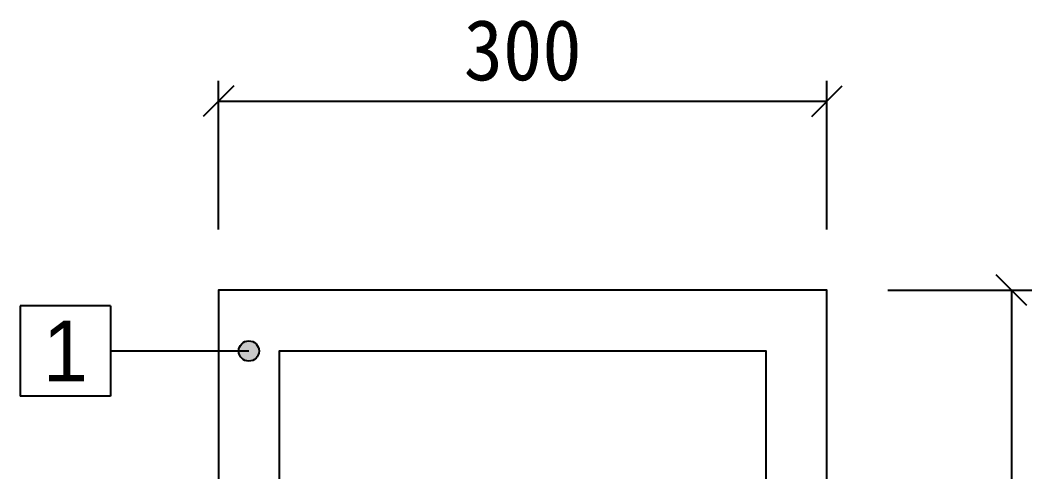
# Model space of a CAD drawing. Header units: millimetres. Extents: x 0 to 84100, y 0 to 29700.
# Drawn here: x 59944 to 62936, y 15006 to 16342 of the extents above; entities that cross this region are included whole.
import ezdxf
from ezdxf.enums import TextEntityAlignment as Align

# ---------------------------------------------------------------- set-up
doc = ezdxf.new("R2010")
doc.units = ezdxf.units.MM
doc.header["$LTSCALE"] = 1000
doc.layers.add('KEC-TEXT', color=6, linetype='Continuous')
doc.styles.add('나눔고딕', font='')
doc.styles.add('돋움체', font='')
doc.styles.get('나눔고딕').set_extended_font_data('나눔고딕')
doc.styles.get('돋움체').set_extended_font_data('DotumChe')

# ---------------------------------------------------------------- blocks, each defined once
blk = doc.blocks.new('_Oblique')
at = {"color": 0, "linetype": 'ByBlock', "lineweight": -2}
blk.add_line((-0.5, -0.5), (0.5, 0.5), dxfattribs=at)
blk = doc.blocks.new('*U25')
h = blk.add_hatch(color=0)
h.dxf.hatch_style = 1
h.paths.add_polyline_path([(117.75, 22.25, -1), (107.73, 22.25, -1)])
at = {"color": 0}
for p, q in [((0, 44.5), (0, 0)), ((44.5, 44.5), (0, 44.5)), ((44.5, 44.5), (44.5, 0)), ((112.74, 22.25), (44.5, 22.25)), ((44.5, 0), (0, 0))]:
    blk.add_line(p, q, dxfattribs=at)
blk.add_lwpolyline([(44.5, 22.25), (44.5, 22.25)], dxfattribs=at)
blk.add_circle((112.74, 22.25), 5.01, dxfattribs=at)

msp = doc.modelspace()

# ---------------------------------------------------------------- linework, layer by layer
at = {"layer": 'KEC-TEXT', "color": 6}
for p, q in [((60530, 15723.4), (60530, 16162.8)), ((62330, 15723.4), (62330, 16162.8)), ((60530, 16102.8), (62330, 16102.8)), ((62510, 15543.4), (62936.1, 15543.4)), ((62876.1, 15543.4), (62876.1, 13143.4))]:
    msp.add_line(p, q, dxfattribs=at)
for points in [[(60530, 13143.4), (62330, 13143.4), (62330, 15543.4), (60530, 15543.4)], [(60710, 13323.4), (62150, 13323.4), (62150, 15363.4), (60710, 15363.4)]]:
    msp.add_lwpolyline(points, close=True, dxfattribs=at)

# ---------------------------------------------------------------- block references
at = {"layer": 'KEC-TEXT', "color": 6, "xscale": 90, "yscale": 90, "zscale": 90}
for p, rotation in [((60530, 16102.8), 180), ((62876.1, 15543.4), 90)]:
    msp.add_blockref('_Oblique', p, dxfattribs=dict(at, rotation=rotation))
at = {"layer": 'KEC-TEXT', "color": 6}
for name, p, xscale, yscale, zscale in [('_Oblique', (62330, 16102.8), 90, 90, 90), ('*U25', (59943.6, 15229.9), 6, 6, 6)]:
    msp.add_blockref(name, p, dxfattribs=dict(at, xscale=xscale, yscale=yscale, zscale=zscale))

# ---------------------------------------------------------------- texts
at = {"layer": 'KEC-TEXT', "color": 6, "style": '나눔고딕'}
msp.add_text('1', height=180, dxfattribs=at).set_placement((60077.1, 15363.4), align=Align.MIDDLE_CENTER)
at = {"layer": 'KEC-TEXT', "color": 6, "insert": (61430, 16252.9), "char_height": 180, "attachment_point": 5, "style": '돋움체'}
msp.add_mtext('300', dxfattribs=at)

doc.saveas('drawing.dxf')
